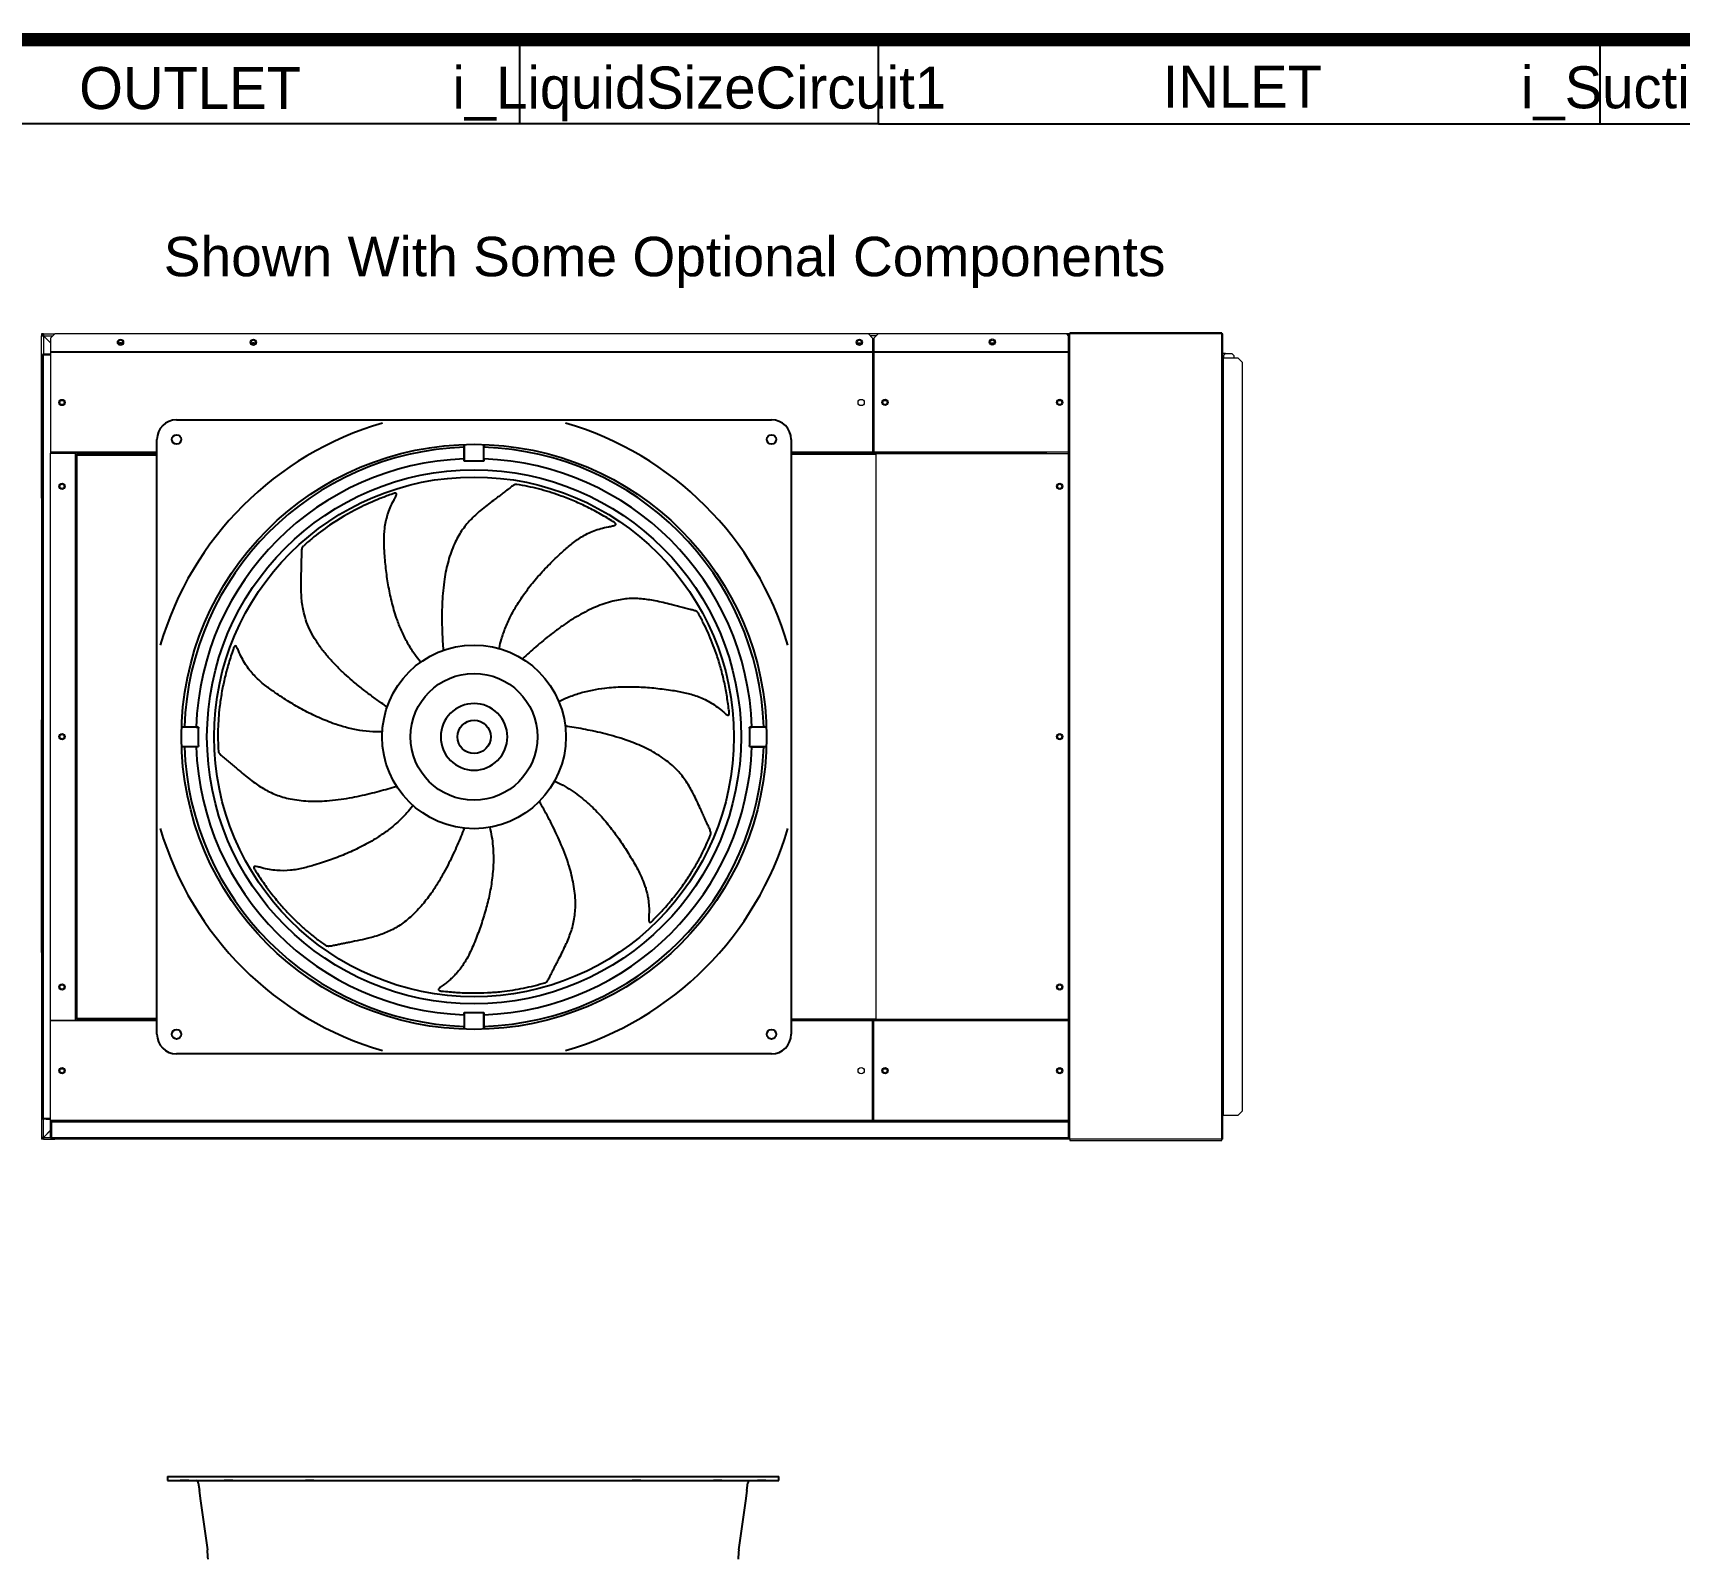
# Model space of a CAD drawing. Header units: inches. Extents: x 660 to 993, y -260 to -49.
# Drawn here: x 779.7 to 878.8, y -143.8 to -51.9 of the extents above; entities that cross this region are included whole.
import ezdxf
from ezdxf.enums import TextEntityAlignment as Align

# ---------------------------------------------------------------- set-up
doc = ezdxf.new("R2010")
doc.units = ezdxf.units.IN
doc.header["$MEASUREMENT"] = 0
doc.layers.add('C1RC', color=7, linetype='Continuous')
doc.layers.add('L48', color=7, linetype='Continuous')
doc.styles.add('dimentions', font='arial.ttf')

msp = doc.modelspace()

# ---------------------------------------------------------------- linework, layer by layer
at = {"color": 0, "linetype": 'Continuous', "lineweight": 25}
for p, q in [((788.333, -75.209), (824.159, -75.209)), ((787.152, -112.217), (787.152, -76.39)), ((805.653, -77.565), (805.646, -76.86)), ((805.655, -76.696), (805.655, -77.706)), ((806.837, -77.706), (806.837, -76.696)), ((806.839, -77.565), (806.846, -76.86)), ((825.341, -76.39), (825.341, -112.217)), ((805.655, -77.706), (805.653, -77.565)), ((806.839, -77.565), (806.837, -77.706)), ((789.648, -93.713), (788.638, -93.713)), ((789.507, -93.711), (788.803, -93.704)), ((789.507, -93.711), (789.648, -93.713)), ((822.844, -93.713), (822.985, -93.711)), ((823.854, -93.713), (822.844, -93.713)), ((822.985, -93.711), (823.689, -93.704)), ((788.638, -94.894), (789.648, -94.894)), ((789.507, -94.897), (788.803, -94.904)), ((789.648, -94.894), (789.507, -94.897)), ((822.985, -94.897), (822.844, -94.894)), ((822.844, -94.894), (823.854, -94.894)), ((822.985, -94.897), (823.689, -94.904)), ((805.653, -111.043), (805.655, -110.902)), ((805.655, -110.902), (805.655, -111.912)), ((806.837, -111.912), (806.837, -110.902)), ((806.837, -110.902), (806.839, -111.043)), ((805.653, -111.043), (805.646, -111.747)), ((806.839, -111.043), (806.846, -111.747)), ((824.159, -113.398), (788.333, -113.398)), ((787.785, -138.858), (787.785, -139.086)), ((787.785, -138.858), (793.175, -138.858)), ((787.785, -139.086), (788.436, -139.092)), ((787.785, -139.086), (793.175, -139.086)), ((789.247, -139.099), (789.485, -139.101)), ((789.64, -139.236), (789.705, -139.692)), ((789.685, -139.692), (789.774, -140.323)), ((793.175, -138.858), (824.596, -138.858)), ((793.175, -139.086), (824.596, -139.086)), ((822.606, -140.323), (822.695, -139.692)), ((822.676, -139.692), (822.74, -139.236)), ((822.895, -139.101), (823.134, -139.099)), ((823.944, -139.092), (824.596, -139.086)), ((824.596, -139.086), (824.596, -138.858)), ((789.772, -140.324), (790.187, -143.277)), ((822.193, -143.277), (822.608, -140.324))]:
    msp.add_line(p, q, dxfattribs=at)
at = {"color": 0, "lineweight": 25, "const_width": 0.81}
msp.add_lwpolyline([(665.468, -254.813), (989.468, -254.813), (989.468, -52.313), (665.468, -52.313), (665.468, -254.813)], dxfattribs=at)
at = {"color": 0, "linetype": 'Continuous', "lineweight": 25}
for centre, radius in [((788.333, -76.39), 0.285), ((824.159, -76.39), 0.285), ((806.246, -94.304), 17.618), ((806.246, -94.304), 16.081), ((806.246, -94.304), 15.65), ((806.246, -94.304), 5.531), ((806.246, -94.304), 3.819), ((806.246, -94.304), 1.004), ((788.333, -112.217), 0.285), ((824.159, -112.217), 0.285)]:
    msp.add_circle(centre, radius, dxfattribs=at)
for centre, radius, start, end in [((788.333, -76.39), 1.181, 90, 180), ((824.159, -76.39), 1.181, 360, 90), ((806.246, -94.304), 19.685, 106.2602, 163.7398), ((806.246, -94.304), 19.685, 16.2602, 73.7398), ((806.246, -94.304), 17.454, 91.96958, 178.03042), ((806.246, -94.304), 17.454, 1.96958, 88.03042), ((806.246, -94.304), 16.749, 92.02959, 177.97041), ((806.246, -94.304), 16.609, 87.9623, 92.0377), ((806.246, -94.304), 16.749, 2.02959, 87.97041), ((806.246, -94.304), 16.609, 177.9623, 182.0377), ((806.246, -94.304), 16.609, 357.9623, 2.0377), ((806.246, -94.304), 17.454, 181.96958, 268.03042), ((806.246, -94.304), 16.749, 182.02959, 267.97041), ((806.246, -94.304), 16.749, 272.02959, 357.97041), ((806.246, -94.304), 17.454, 271.96958, 358.03042), ((806.246, -94.304), 19.685, 196.2602, 253.7398), ((806.246, -94.304), 19.685, 286.2602, 343.7398), ((806.246, -94.304), 16.609, 267.9623, 272.0377), ((788.333, -112.217), 1.181, 180, 270), ((824.159, -112.217), 1.181, 270, 0), ((786.289, -143.825), 3.937, 0, 8.00016), ((826.092, -143.825), 3.937, 171.99984, 180)]:
    msp.add_arc(centre, radius, start, end, dxfattribs=at)
for points, knots in [([(805.646, -76.86), (805.646, -76.812), (805.645, -76.76), (805.645, -76.703), (805.645, -76.7)], [0, 0, 0, 0, 0.939345, 1, 1, 1, 1]), ([(806.847, -76.703), (806.847, -76.733), (806.847, -76.788), (806.846, -76.838), (806.846, -76.86)], [0, 0, 0, 0, 0.544044, 1, 1, 1, 1]), ([(808.831, -79.106), (808.817, -79.102), (808.793, -79.094), (808.74, -79.102), (808.675, -79.127), (808.596, -79.171), (808.506, -79.232), (808.364, -79.34), (808.169, -79.495), (807.919, -79.684), (807.667, -79.873), (807.368, -80.098), (807.023, -80.36), (806.659, -80.654), (806.326, -80.947), (806.028, -81.24), (805.748, -81.556), (805.493, -81.902), (805.265, -82.276), (805.051, -82.702), (804.858, -83.179), (804.692, -83.706), (804.56, -84.249), (804.453, -84.846), (804.375, -85.487), (804.328, -86.158), (804.309, -86.801), (804.31, -87.413), (804.326, -87.995), (804.352, -88.554), (804.375, -88.916), (804.386, -89.094)], [0, 0, 0, 0, 0.012785, 0.023293, 0.032237, 0.041998, 0.051521, 0.061325, 0.087185, 0.113248, 0.139308, 0.165331, 0.206131, 0.246835, 0.281335, 0.315878, 0.350603, 0.385923, 0.422114, 0.459222, 0.503998, 0.549692, 0.595972, 0.642402, 0.699964, 0.755903, 0.809219, 0.859769, 0.908078, 0.954661, 1, 1, 1, 1]), ([(814.543, -81.294), (814.286, -81.139), (813.774, -80.829), (812.991, -80.424), (812.199, -80.064), (811.456, -79.777), (810.764, -79.548), (810.125, -79.369), (809.479, -79.219), (809.047, -79.144), (808.831, -79.106)], [0, 0, 0, 0, 0.140819, 0.280709, 0.420053, 0.55924, 0.668749, 0.778588, 0.888944, 1, 1, 1, 1]), ([(801.247, -79.705), (801.021, -79.785), (800.353, -80.036), (799.079, -80.609), (797.712, -81.413), (796.643, -82.219), (796.14, -82.658), (795.976, -82.808)], [0, 0, 0, 0, 0.1111111, 0.3333333, 0.6666667, 0.8888889, 1, 1, 1, 1]), ([(803.032, -89.802), (803.022, -89.791), (802.901, -89.645), (802.624, -89.282), (802.248, -88.682), (801.898, -87.98), (801.642, -87.338), (801.456, -86.772), (801.315, -86.267), (801.198, -85.77), (801.1, -85.275), (801.018, -84.781), (800.952, -84.284), (800.898, -83.781), (800.861, -83.316), (800.835, -82.892), (800.82, -82.383), (800.849, -81.736), (801.015, -80.931), (801.276, -80.301), (801.522, -79.863), (801.602, -79.665), (801.528, -79.601), (801.332, -79.668), (801.247, -79.705)], [0.017767, 0.017767, 0.017767, 0.017767, 0.0213866, 0.0641597, 0.1283194, 0.1924792, 0.2566389, 0.3051983, 0.3537577, 0.4023171, 0.4508765, 0.4994359, 0.5479953, 0.5965548, 0.6451142, 0.6803602, 0.7156063, 0.7860985, 0.8565906, 0.9270828, 0.9453121, 0.9635414, 0.9878471, 1, 1, 1, 1]), ([(807.761, -88.984), (807.764, -88.969), (807.803, -88.783), (807.914, -88.341), (808.148, -87.673), (808.479, -86.961), (808.822, -86.361), (809.148, -85.863), (809.455, -85.438), (809.771, -85.036), (810.096, -84.651), (810.432, -84.279), (810.779, -83.917), (811.139, -83.562), (811.479, -83.243), (811.795, -82.958), (812.183, -82.629), (812.707, -82.248), (813.439, -81.876), (814.095, -81.687), (814.591, -81.607), (814.796, -81.546), (814.799, -81.448), (814.625, -81.337), (814.543, -81.294)], [0.017767, 0.017767, 0.017767, 0.017767, 0.0213866, 0.0641597, 0.1283194, 0.1924792, 0.2566389, 0.3051983, 0.3537577, 0.4023171, 0.4508765, 0.4994359, 0.5479953, 0.5965548, 0.6451142, 0.6803602, 0.7156063, 0.7860985, 0.8565906, 0.9270828, 0.9453121, 0.9635414, 0.9878471, 1, 1, 1, 1]), ([(801.013, -92.51), (800.895, -92.428), (800.593, -92.216), (800.097, -91.858), (799.517, -91.418), (798.964, -90.969), (798.443, -90.51), (797.974, -90.059), (797.521, -89.574), (797.099, -89.06), (796.722, -88.521), (796.404, -87.963), (796.154, -87.393), (795.995, -86.871), (795.906, -86.401), (795.842, -85.841), (795.823, -85.139), (795.846, -84.293), (795.867, -83.654), (795.868, -83.226), (795.878, -83.009), (795.911, -82.865), (795.957, -82.817), (795.976, -82.808)], [0.0220508, 0.0220508, 0.0220508, 0.0220508, 0.0641597, 0.1283194, 0.1924792, 0.2566389, 0.3051983, 0.3537577, 0.4023171, 0.4508765, 0.4994359, 0.5479953, 0.5965548, 0.6451142, 0.6803602, 0.7156063, 0.7860985, 0.8565906, 0.9270828, 0.9453121, 0.9635414, 0.9878471, 1, 1, 1, 1]), ([(819.739, -86.849), (819.734, -86.836), (819.725, -86.812), (819.686, -86.775), (819.626, -86.74), (819.543, -86.706), (819.439, -86.674), (819.266, -86.629), (819.023, -86.574), (818.719, -86.497), (818.414, -86.418), (818.052, -86.323), (817.632, -86.218), (817.175, -86.116), (816.739, -86.039), (816.324, -85.988), (815.902, -85.966), (815.473, -85.983), (815.038, -86.038), (814.572, -86.136), (814.078, -86.282), (813.563, -86.481), (813.056, -86.717), (812.523, -87.005), (811.973, -87.344), (811.419, -87.725), (810.904, -88.111), (810.427, -88.494), (809.981, -88.869), (809.561, -89.238), (809.292, -89.481), (809.159, -89.602)], [0, 0, 0, 0, 0.012785, 0.023293, 0.032237, 0.041999, 0.051521, 0.061325, 0.087185, 0.113248, 0.139308, 0.165331, 0.206131, 0.246835, 0.281335, 0.315878, 0.350603, 0.385922, 0.422114, 0.459222, 0.503998, 0.549692, 0.595972, 0.642402, 0.699964, 0.755903, 0.809219, 0.859769, 0.908078, 0.954661, 1, 1, 1, 1]), ([(821.591, -92.679), (821.552, -92.382), (821.475, -91.789), (821.303, -90.923), (821.091, -90.08), (820.853, -89.32), (820.6, -88.637), (820.34, -88.025), (820.056, -87.426), (819.845, -87.042), (819.739, -86.849)], [0, 0, 0, 0, 0.140819, 0.280709, 0.420053, 0.55924, 0.668749, 0.778588, 0.888944, 1, 1, 1, 1]), ([(791.716, -89.109), (791.622, -89.394), (791.434, -89.962), (791.214, -90.816), (791.039, -91.668), (790.924, -92.456), (790.855, -93.181), (790.823, -93.845), (790.82, -94.508), (790.843, -94.945), (790.855, -95.165)], [0, 0, 0, 0, 0.140819, 0.280709, 0.420053, 0.55924, 0.668749, 0.778588, 0.888944, 1, 1, 1, 1]), ([(800.722, -94.01), (800.708, -94.01), (800.518, -94.014), (800.062, -94.004), (799.358, -93.925), (798.591, -93.76), (797.93, -93.56), (797.371, -93.352), (796.889, -93.148), (796.426, -92.929), (795.978, -92.698), (795.541, -92.453), (795.111, -92.195), (794.685, -91.923), (794.298, -91.663), (793.95, -91.419), (793.543, -91.113), (793.055, -90.686), (792.53, -90.056), (792.199, -89.458), (792.011, -88.993), (791.906, -88.807), (791.809, -88.825), (791.74, -89.02), (791.716, -89.109)], [0.017767, 0.017767, 0.017767, 0.017767, 0.0213866, 0.0641597, 0.1283194, 0.1924792, 0.2566389, 0.3051983, 0.3537577, 0.4023171, 0.4508765, 0.4994359, 0.5479953, 0.5965548, 0.6451142, 0.6803602, 0.7156063, 0.7860985, 0.8565906, 0.9270828, 0.9453121, 0.9635414, 0.9878471, 1, 1, 1, 1]), ([(811.35, -92.172), (811.363, -92.165), (811.533, -92.079), (811.947, -91.89), (812.616, -91.657), (813.379, -91.472), (814.062, -91.366), (814.655, -91.31), (815.178, -91.285), (815.69, -91.281), (816.194, -91.296), (816.694, -91.326), (817.193, -91.372), (817.695, -91.432), (818.157, -91.499), (818.576, -91.568), (819.075, -91.667), (819.7, -91.839), (820.447, -92.18), (821.004, -92.574), (821.376, -92.912), (821.551, -93.034), (821.63, -92.976), (821.608, -92.77), (821.591, -92.679)], [0.017767, 0.017767, 0.017767, 0.017767, 0.0213866, 0.0641597, 0.1283194, 0.1924792, 0.2566389, 0.3051983, 0.3537577, 0.4023171, 0.4508765, 0.4994359, 0.5479953, 0.5965548, 0.6451142, 0.6803602, 0.7156063, 0.7860985, 0.8565906, 0.9270828, 0.9453121, 0.9635414, 0.9878471, 1, 1, 1, 1]), ([(804.826, -92.884), (804.45, -93.261), (804.238, -93.771), (804.238, -94.836), (804.45, -95.347), (805.203, -96.1), (805.714, -96.312), (806.779, -96.312), (807.289, -96.1), (807.666, -95.724)], [0, 0, 0, 0, 0.25, 0.25, 0.5, 0.5, 0.75, 0.75, 1, 1, 1, 1]), ([(807.666, -95.724), (808.042, -95.347), (808.254, -94.836), (808.254, -93.771), (808.042, -93.261), (807.289, -92.507), (806.779, -92.296), (805.714, -92.296), (805.203, -92.507), (804.826, -92.884)], [0, 0, 0, 0, 0.25, 0.25, 0.5, 0.5, 0.75, 0.75, 1, 1, 1, 1]), ([(788.644, -93.703), (788.675, -93.703), (788.73, -93.703), (788.78, -93.704), (788.803, -93.704)], [0, 0, 0, 0, 0.545796, 1, 1, 1, 1]), ([(820.487, -100.206), (820.494, -100.193), (820.507, -100.171), (820.511, -100.118), (820.502, -100.049), (820.476, -99.963), (820.437, -99.862), (820.364, -99.698), (820.256, -99.474), (820.126, -99.188), (819.998, -98.9), (819.846, -98.559), (819.667, -98.164), (819.462, -97.744), (819.25, -97.355), (819.031, -96.998), (818.785, -96.655), (818.505, -96.33), (818.191, -96.024), (817.823, -95.72), (817.4, -95.426), (816.924, -95.147), (816.424, -94.898), (815.866, -94.66), (815.258, -94.442), (814.615, -94.246), (813.992, -94.085), (813.395, -93.95), (812.824, -93.836), (812.274, -93.737), (811.915, -93.678), (811.739, -93.65)], [0, 0, 0, 0, 0.012785, 0.023293, 0.032237, 0.041998, 0.051521, 0.061325, 0.087185, 0.113248, 0.139308, 0.165331, 0.206131, 0.246835, 0.281335, 0.315878, 0.350603, 0.385923, 0.422114, 0.459222, 0.503998, 0.549692, 0.595972, 0.642402, 0.699964, 0.755903, 0.809219, 0.859769, 0.908078, 0.954661, 1, 1, 1, 1]), ([(823.689, -93.704), (823.738, -93.703), (823.79, -93.703), (823.846, -93.703), (823.849, -93.703)], [0, 0, 0, 0, 0.946394, 1, 1, 1, 1]), ([(790.855, -95.165), (790.853, -95.179), (790.851, -95.205), (790.871, -95.255), (790.909, -95.312), (790.969, -95.379), (791.049, -95.453), (791.186, -95.569), (791.381, -95.724), (791.621, -95.925), (791.861, -96.129), (792.146, -96.371), (792.479, -96.649), (792.847, -96.938), (793.206, -97.197), (793.558, -97.423), (793.929, -97.626), (794.322, -97.797), (794.738, -97.936), (795.201, -98.05), (795.709, -98.132), (796.26, -98.177), (796.818, -98.184), (797.424, -98.156), (798.066, -98.089), (798.731, -97.986), (799.362, -97.862), (799.958, -97.724), (800.522, -97.579), (801.061, -97.43), (801.409, -97.327), (801.581, -97.276)], [0, 0, 0, 0, 0.012785, 0.023293, 0.032237, 0.041999, 0.051521, 0.061325, 0.087185, 0.113248, 0.139308, 0.165331, 0.206131, 0.246835, 0.281335, 0.315878, 0.350603, 0.385922, 0.422114, 0.459222, 0.503998, 0.549692, 0.595972, 0.642402, 0.699964, 0.755903, 0.809219, 0.859769, 0.908078, 0.954661, 1, 1, 1, 1]), ([(823.847, -94.904), (823.817, -94.904), (823.761, -94.904), (823.712, -94.904), (823.689, -94.904)], [0, 0, 0, 0, 0.543337, 1, 1, 1, 1]), ([(811.095, -96.965), (811.267, -97.048), (811.611, -97.214), (812.098, -97.513), (812.56, -97.842), (812.991, -98.193), (813.386, -98.556), (813.747, -98.923), (814.078, -99.291), (814.387, -99.664), (814.68, -100.043), (814.96, -100.431), (815.23, -100.829), (815.49, -101.235), (815.742, -101.653), (815.988, -102.081), (816.224, -102.522), (816.4, -102.908), (816.522, -103.23), (816.604, -103.484), (816.672, -103.747), (816.727, -104.021), (816.765, -104.307), (816.786, -104.605), (816.789, -104.915), (816.773, -105.155), (816.772, -105.316), (816.778, -105.386), (816.791, -105.435), (816.807, -105.464), (816.831, -105.478), (816.858, -105.478), (816.886, -105.469), (816.92, -105.449), (816.964, -105.414), (817.02, -105.36), (817.06, -105.314), (817.083, -105.288)], [0, 0, 0, 0, 0.051091, 0.102446, 0.153538, 0.203697, 0.252252, 0.298039, 0.342391, 0.385688, 0.428218, 0.471153, 0.513945, 0.556915, 0.60039, 0.644634, 0.689645, 0.735372, 0.758749, 0.782469, 0.806665, 0.831515, 0.857251, 0.884159, 0.91256, 0.942028, 0.950841, 0.958383, 0.962573, 0.966137, 0.969365, 0.971926, 0.974926, 0.978612, 0.983168, 0.990607, 1, 1, 1, 1]), ([(802.572, -98.439), (802.563, -98.451), (802.448, -98.602), (802.156, -98.952), (801.655, -99.452), (801.048, -99.95), (800.479, -100.342), (799.969, -100.65), (799.508, -100.899), (799.049, -101.124), (798.589, -101.33), (798.125, -101.519), (797.655, -101.695), (797.177, -101.859), (796.732, -101.999), (796.324, -102.119), (795.832, -102.246), (795.194, -102.361), (794.373, -102.379), (793.7, -102.265), (793.218, -102.122), (793.008, -102.088), (792.961, -102.175), (793.071, -102.351), (793.126, -102.425)], [0.017767, 0.017767, 0.017767, 0.017767, 0.0213866, 0.0641597, 0.1283194, 0.1924792, 0.2566389, 0.3051983, 0.3537577, 0.4023171, 0.4508765, 0.4994359, 0.5479953, 0.5965548, 0.6451142, 0.6803602, 0.7156063, 0.7860985, 0.8565906, 0.9270828, 0.9453121, 0.9635414, 0.9878471, 1, 1, 1, 1]), ([(810.511, -109.118), (810.525, -109.116), (810.55, -109.112), (810.595, -109.082), (810.642, -109.032), (810.694, -108.958), (810.748, -108.864), (810.831, -108.705), (810.939, -108.48), (811.082, -108.201), (811.226, -107.922), (811.399, -107.59), (811.596, -107.203), (811.796, -106.781), (811.969, -106.373), (812.111, -105.979), (812.226, -105.573), (812.305, -105.151), (812.348, -104.715), (812.357, -104.238), (812.323, -103.724), (812.245, -103.178), (812.127, -102.632), (811.965, -102.047), (811.757, -101.436), (811.509, -100.811), (811.247, -100.223), (810.98, -99.673), (810.713, -99.155), (810.447, -98.663), (810.27, -98.346), (810.182, -98.19)], [0, 0, 0, 0, 0.012785, 0.023293, 0.032237, 0.041999, 0.051521, 0.061325, 0.087185, 0.113248, 0.139308, 0.165331, 0.206131, 0.246835, 0.281335, 0.315878, 0.350603, 0.385922, 0.422114, 0.459222, 0.503998, 0.549692, 0.595972, 0.642402, 0.699964, 0.755903, 0.809219, 0.859769, 0.908078, 0.954661, 1, 1, 1, 1]), ([(805.661, -99.804), (805.594, -99.971), (805.457, -100.308), (805.237, -100.825), (804.998, -101.358), (804.732, -101.912), (804.434, -102.485), (804.099, -103.071), (803.764, -103.592), (803.442, -104.038), (803.146, -104.409), (802.833, -104.76), (802.503, -105.085), (802.157, -105.381), (801.805, -105.639), (801.448, -105.858), (801.089, -106.038), (800.721, -106.187), (800.348, -106.312), (799.894, -106.438), (799.359, -106.559), (798.869, -106.656), (798.502, -106.728), (798.26, -106.777), (798.02, -106.827), (797.821, -106.872), (797.668, -106.902), (797.561, -106.918), (797.471, -106.923), (797.403, -106.917), (797.352, -106.901), (797.333, -106.884), (797.323, -106.874)], [0, 0, 0, 0, 0.0454968, 0.0922478, 0.1407394, 0.1914938, 0.2450383, 0.3012103, 0.3589942, 0.3983177, 0.4375744, 0.4764906, 0.5148382, 0.5524517, 0.5892129, 0.6230296, 0.6561093, 0.6887404, 0.7212399, 0.7537072, 0.8054299, 0.8573195, 0.8777519, 0.8981938, 0.9186302, 0.9388633, 0.9486426, 0.958145, 0.9678975, 0.97681, 0.9872765, 1, 1, 1, 1]), ([(807.189, -99.754), (807.231, -99.94), (807.316, -100.313), (807.385, -100.88), (807.417, -101.446), (807.41, -102.002), (807.373, -102.537), (807.311, -103.048), (807.23, -103.537), (807.131, -104.011), (807.017, -104.476), (806.889, -104.937), (806.746, -105.396), (806.59, -105.852), (806.42, -106.31), (806.239, -106.769), (806.041, -107.229), (805.85, -107.607), (805.674, -107.904), (805.527, -108.125), (805.364, -108.343), (805.183, -108.556), (804.984, -108.765), (804.763, -108.967), (804.523, -109.163), (804.325, -109.299), (804.199, -109.399), (804.148, -109.448), (804.118, -109.488), (804.105, -109.519), (804.109, -109.547), (804.125, -109.568), (804.151, -109.584), (804.187, -109.598), (804.242, -109.61), (804.319, -109.62), (804.381, -109.623), (804.415, -109.625)], [0, 0, 0, 0, 0.051091, 0.102446, 0.153538, 0.203697, 0.252252, 0.298039, 0.342391, 0.385688, 0.428218, 0.471153, 0.513945, 0.556915, 0.60039, 0.644634, 0.689645, 0.735372, 0.758749, 0.782469, 0.806665, 0.831515, 0.857251, 0.884159, 0.91256, 0.942028, 0.950841, 0.958383, 0.962573, 0.966137, 0.969365, 0.971926, 0.974926, 0.978612, 0.983168, 0.990607, 1, 1, 1, 1]), ([(817.083, -105.288), (817.292, -105.072), (817.707, -104.642), (818.277, -103.968), (818.804, -103.277), (819.249, -102.616), (819.626, -101.993), (819.943, -101.409), (820.233, -100.813), (820.402, -100.408), (820.487, -100.206)], [0, 0, 0, 0, 0.140819, 0.280709, 0.420053, 0.55924, 0.668749, 0.778588, 0.888944, 1, 1, 1, 1]), ([(793.126, -102.425), (793.29, -102.676), (793.617, -103.177), (794.147, -103.882), (794.704, -104.55), (795.248, -105.131), (795.772, -105.637), (796.271, -106.076), (796.787, -106.492), (797.144, -106.747), (797.323, -106.874)], [0, 0, 0, 0, 0.1408187, 0.2807088, 0.4200535, 0.5592402, 0.6687487, 0.7785878, 0.8889437, 1, 1, 1, 1]), ([(804.415, -109.625), (804.714, -109.654), (805.309, -109.71), (806.191, -109.735), (807.06, -109.716), (807.854, -109.653), (808.577, -109.559), (809.231, -109.442), (809.878, -109.298), (810.299, -109.178), (810.511, -109.118)], [0, 0, 0, 0, 0.140819, 0.280709, 0.420053, 0.55924, 0.668749, 0.778588, 0.888944, 1, 1, 1, 1]), ([(805.645, -111.905), (805.645, -111.875), (805.646, -111.819), (805.646, -111.77), (805.646, -111.747)], [0, 0, 0, 0, 0.543685, 1, 1, 1, 1]), ([(806.846, -111.747), (806.846, -111.796), (806.847, -111.847), (806.847, -111.903), (806.847, -111.905)], [0, 0, 0, 0, 0.951385, 1, 1, 1, 1]), ([(788.436, -139.092), (788.437, -139.092), (788.438, -139.092), (788.468, -139.092), (788.52, -139.092), (788.594, -139.093), (788.686, -139.094), (788.796, -139.095), (788.917, -139.096), (789.05, -139.097), (789.161, -139.098), (789.227, -139.098), (789.247, -139.099)], [0, 0, 0, 0, 0.085907, 0.192945, 0.303087, 0.410126, 0.520268, 0.62731, 0.737455, 0.844501, 0.954651, 1, 1, 1, 1]), ([(788.578, -139.09), (788.591, -139.09), (788.618, -139.09), (788.689, -139.09), (788.771, -139.091), (788.859, -139.092), (788.941, -139.093), (789.009, -139.093), (789.055, -139.094), (789.075, -139.094), (789.066, -139.094), (789.044, -139.094), (789.008, -139.094), (788.94, -139.093), (788.857, -139.093), (788.77, -139.092), (788.687, -139.091), (788.619, -139.091), (788.572, -139.09), (788.554, -139.09), (788.561, -139.09), (788.574, -139.09), (788.578, -139.09)], [0, 0, 0, 0, 0.053684, 0.107369, 0.161054, 0.214742, 0.268431, 0.32212, 0.375808, 0.429494, 0.483179, 0.5, 0.553684, 0.607368, 0.661054, 0.714742, 0.768431, 0.82212, 0.875808, 0.929494, 0.983178, 1, 1, 1, 1]), ([(789.64, -139.236), (789.636, -139.219), (789.628, -139.184), (789.594, -139.141), (789.55, -139.112), (789.511, -139.101), (789.489, -139.101), (789.485, -139.101)], [0, 0, 0, 0, 0.236553, 0.473094, 0.709954, 0.947343, 1, 1, 1, 1]), ([(791.278, -139.09), (791.301, -139.09), (791.345, -139.09), (791.431, -139.09), (791.518, -139.091), (791.599, -139.092), (791.664, -139.093), (791.706, -139.093), (791.72, -139.094), (791.705, -139.094), (791.672, -139.094), (791.628, -139.094), (791.572, -139.094), (791.488, -139.093), (791.401, -139.093), (791.32, -139.092), (791.255, -139.091), (791.213, -139.091), (791.199, -139.09), (791.214, -139.09), (791.247, -139.09), (791.272, -139.09), (791.278, -139.09)], [0, 0, 0, 0, 0.053685, 0.107369, 0.161054, 0.214742, 0.268431, 0.32212, 0.375808, 0.429494, 0.483179, 0.5, 0.553684, 0.607369, 0.661054, 0.714742, 0.768431, 0.82212, 0.875808, 0.929494, 0.983179, 1, 1, 1, 1]), ([(796.249, -139.09), (796.277, -139.09), (796.332, -139.09), (796.42, -139.09), (796.499, -139.091), (796.561, -139.092), (796.598, -139.093), (796.608, -139.093), (796.588, -139.094), (796.541, -139.094), (796.488, -139.094), (796.428, -139.094), (796.362, -139.094), (796.275, -139.093), (796.196, -139.093), (796.134, -139.092), (796.096, -139.091), (796.087, -139.091), (796.107, -139.09), (796.154, -139.09), (796.207, -139.09), (796.241, -139.09), (796.249, -139.09)], [0, 0, 0, 0, 0.053684, 0.107369, 0.161054, 0.214742, 0.268431, 0.32212, 0.375808, 0.429494, 0.483178, 0.5, 0.553684, 0.607369, 0.661055, 0.714742, 0.768431, 0.82212, 0.875808, 0.929494, 0.983179, 1, 1, 1, 1]), ([(816.214, -139.09), (816.232, -139.09), (816.269, -139.09), (816.292, -139.09), (816.287, -139.091), (816.253, -139.092), (816.195, -139.093), (816.118, -139.093), (816.031, -139.094), (815.945, -139.094), (815.886, -139.094), (815.837, -139.094), (815.798, -139.094), (815.774, -139.093), (815.779, -139.093), (815.813, -139.092), (815.871, -139.091), (815.948, -139.091), (816.034, -139.09), (816.12, -139.09), (816.18, -139.09), (816.207, -139.09), (816.214, -139.09)], [0, 0, 0, 0, 0.053685, 0.107369, 0.161054, 0.214742, 0.268431, 0.32212, 0.375808, 0.429494, 0.483179, 0.5, 0.553684, 0.607369, 0.661054, 0.714742, 0.768431, 0.82212, 0.875808, 0.929494, 0.983179, 1, 1, 1, 1]), ([(821.157, -139.09), (821.166, -139.09), (821.183, -139.09), (821.171, -139.09), (821.133, -139.091), (821.071, -139.092), (820.992, -139.093), (820.905, -139.093), (820.82, -139.094), (820.746, -139.094), (820.704, -139.094), (820.676, -139.094), (820.66, -139.094), (820.67, -139.093), (820.709, -139.093), (820.771, -139.092), (820.85, -139.091), (820.937, -139.091), (821.022, -139.09), (821.096, -139.09), (821.138, -139.09), (821.154, -139.09), (821.157, -139.09)], [0, 0, 0, 0, 0.053684, 0.107369, 0.161054, 0.214742, 0.268431, 0.32212, 0.375808, 0.429494, 0.483178, 0.5, 0.553684, 0.607369, 0.661055, 0.714742, 0.768431, 0.82212, 0.875808, 0.929494, 0.983179, 1, 1, 1, 1]), ([(822.895, -139.101), (822.877, -139.102), (822.842, -139.106), (822.795, -139.134), (822.759, -139.174), (822.744, -139.211), (822.741, -139.232), (822.74, -139.236)], [0, 0, 0, 0, 0.237768, 0.475541, 0.713069, 0.950081, 1, 1, 1, 1]), ([(823.134, -139.099), (823.179, -139.098), (823.272, -139.097), (823.407, -139.096), (823.534, -139.095), (823.648, -139.094), (823.749, -139.093), (823.83, -139.093), (823.893, -139.092), (823.931, -139.092), (823.948, -139.092), (823.945, -139.092), (823.944, -139.092)], [0, 0, 0, 0, 0.107042, 0.217187, 0.324229, 0.434374, 0.541414, 0.651557, 0.758592, 0.868733, 0.975764, 1, 1, 1, 1]), ([(823.822, -139.09), (823.819, -139.09), (823.814, -139.09), (823.77, -139.09), (823.705, -139.091), (823.623, -139.092), (823.536, -139.093), (823.452, -139.093), (823.381, -139.094), (823.331, -139.094), (823.312, -139.094), (823.309, -139.094), (823.32, -139.094), (823.363, -139.093), (823.428, -139.093), (823.509, -139.092), (823.596, -139.091), (823.68, -139.091), (823.752, -139.09), (823.802, -139.09), (823.821, -139.09), (823.822, -139.09), (823.822, -139.09)], [0, 0, 0, 0, 0.053685, 0.107368, 0.161055, 0.214742, 0.268432, 0.322121, 0.375809, 0.429494, 0.483179, 0.5, 0.553685, 0.607369, 0.661055, 0.714742, 0.768431, 0.822121, 0.875809, 0.929494, 0.983179, 1, 1, 1, 1])]:
    msp.add_open_spline(points, degree=3, knots=knots, dxfattribs=at)
at = {"layer": 'C1RC', "color": 0, "lineweight": 25}
for p, q in [((809.008, -57.384), (809.008, -52.313)), ((830.611, -57.384), (830.611, -52.313)), ((874.064, -57.384), (874.064, -52.313)), ((830.611, -57.384), (751.798, -57.384)), ((830.611, -57.384), (896.344, -57.384))]:
    msp.add_line(p, q, dxfattribs=at)
at = {"layer": 'L48', "color": 0, "linetype": 'Continuous', "lineweight": 15}
for p, q in [((780.314, -70.039), (780.209, -70.039)), ((780.209, -70.039), (780.209, -70.145)), ((780.209, -70.145), (780.313, -70.145)), ((780.209, -79.934), (780.209, -70.145)), ((780.314, -70.039), (780.996, -70.039)), ((780.314, -70.144), (780.314, -70.039)), ((780.314, -70.145), (780.314, -70.146)), ((780.746, -70.578), (780.314, -70.146)), ((780.314, -70.146), (780.314, -71.241)), ((780.315, -70.145), (780.746, -70.576)), ((780.315, -70.145), (780.89, -70.145)), ((780.996, -70.039), (780.746, -70.289)), ((780.746, -70.289), (780.746, -71.116)), ((829.996, -70.039), (780.996, -70.039)), ((830.246, -70.289), (829.996, -70.039)), ((830.576, -70.039), (829.996, -70.039)), ((830.47, -70.145), (830.102, -70.145)), ((830.246, -70.289), (830.246, -71.116)), ((830.576, -70.039), (830.326, -70.289)), ((830.326, -70.289), (830.326, -71.116)), ((841.951, -70.039), (830.576, -70.039)), ((842.054, -70.142), (841.951, -70.039)), ((842.054, -70.039), (841.951, -70.039)), ((842.054, -118.539), (842.054, -70.039)), ((842.13, -70.039), (842.054, -70.039)), ((851.273, -69.964), (842.13, -69.964)), ((842.13, -69.964), (842.13, -70.039)), ((842.13, -118.539), (842.13, -70.039)), ((851.273, -70.039), (842.13, -70.039)), ((851.273, -70.039), (851.273, -69.964)), ((851.273, -118.539), (851.273, -70.039)), ((851.348, -70.039), (851.273, -70.039)), ((851.348, -118.539), (851.348, -70.039)), ((780.261, -117.289), (780.261, -71.289)), ((780.31, -71.289), (780.261, -71.289)), ((780.31, -71.241), (780.746, -71.241)), ((780.31, -71.288), (780.31, -71.241)), ((780.31, -71.288), (780.746, -71.288)), ((780.31, -117.289), (780.31, -71.289)), ((780.746, -71.289), (780.31, -71.289)), ((780.314, -71.288), (780.314, -71.289)), ((780.435, -71.289), (780.436, -71.288)), ((780.483, -71.241), (780.496, -71.228)), ((780.496, -71.228), (780.746, -71.228)), ((830.246, -71.116), (780.746, -71.116)), ((780.746, -71.116), (780.746, -71.117)), ((830.246, -71.117), (780.746, -71.117)), ((780.746, -71.117), (780.746, -71.165)), ((830.246, -71.165), (780.746, -71.165)), ((780.746, -71.165), (780.746, -77.163)), ((830.246, -71.116), (830.246, -71.117)), ((830.246, -71.117), (830.246, -71.165)), ((830.246, -71.165), (830.246, -77.163)), ((830.31, -71.228), (830.246, -71.228)), ((830.31, -71.227), (830.31, -71.164)), ((830.31, -71.164), (830.326, -71.164)), ((830.31, -71.227), (830.326, -71.227)), ((830.31, -77.039), (830.31, -71.228)), ((830.326, -71.228), (830.31, -71.228)), ((830.326, -71.116), (830.326, -71.117)), ((842.054, -71.116), (830.326, -71.116)), ((842.054, -71.117), (830.326, -71.117)), ((830.326, -71.117), (830.326, -71.165)), ((830.326, -71.165), (830.326, -77.163)), ((842.054, -71.165), (830.326, -71.165)), ((851.497, -71.214), (851.348, -71.214)), ((851.372, -71.339), (851.497, -71.214)), ((851.372, -71.339), (851.372, -71.477)), ((851.497, -71.214), (851.877, -71.214)), ((851.877, -71.214), (852.002, -71.339)), ((852.002, -71.339), (852.002, -71.477)), ((780.246, -71.478), (780.261, -71.463)), ((780.246, -117.101), (780.246, -71.478)), ((851.348, -71.477), (851.349, -71.477)), ((851.349, -71.477), (851.349, -117.102)), ((851.349, -71.477), (852.245, -71.477)), ((852.494, -71.73), (852.245, -71.477)), ((852.494, -71.73), (852.494, -116.849)), ((780.746, -77.163), (780.746, -77.212)), ((787.152, -77.163), (780.746, -77.163)), ((780.746, -77.212), (780.746, -77.212)), ((780.746, -77.212), (782.246, -77.212)), ((780.746, -111.366), (780.746, -77.212)), ((782.183, -77.212), (782.183, -77.212)), ((782.194, -77.212), (782.246, -77.212)), ((782.246, -77.212), (782.246, -77.212)), ((782.246, -111.366), (782.246, -77.212)), ((782.295, -77.212), (782.246, -77.212)), ((787.152, -77.212), (782.246, -77.212)), ((782.295, -111.366), (782.295, -77.212)), ((787.152, -77.213), (782.295, -77.213)), ((782.344, -77.287), (787.152, -77.287)), ((782.344, -77.287), (782.344, -77.335)), ((830.246, -77.163), (825.341, -77.163)), ((828.746, -77.212), (825.341, -77.212)), ((828.746, -77.213), (825.341, -77.213)), ((840.576, -77.163), (830.326, -77.163)), ((840.576, -77.212), (830.326, -77.212)), ((830.451, -77.261), (830.402, -77.261)), ((840.576, -77.212), (830.451, -77.212)), ((830.451, -77.212), (830.451, -77.261)), ((830.451, -77.261), (830.451, -111.318)), ((842.054, -77.261), (830.451, -77.261)), ((831.746, -77.212), (831.746, -77.212)), ((840.201, -77.212), (840.201, -77.212)), ((840.307, -77.212), (840.307, -77.212)), ((840.576, -77.162), (840.576, -77.163)), ((842.054, -77.162), (840.576, -77.162)), ((840.576, -77.163), (840.576, -77.212)), ((840.701, -77.212), (840.576, -77.212)), ((840.653, -77.212), (840.653, -77.162)), ((840.701, -77.162), (840.701, -77.212)), ((782.343, -77.337), (782.295, -77.337)), ((782.343, -111.242), (782.343, -77.337)), ((782.343, -77.337), (782.344, -77.337)), ((782.344, -77.335), (787.152, -77.335)), ((782.344, -77.336), (782.344, -77.335)), ((787.152, -77.336), (782.344, -77.336)), ((782.344, -77.336), (782.344, -77.337)), ((782.344, -111.242), (782.344, -77.337)), ((780.209, -79.934), (780.246, -79.934)), ((780.209, -79.934), (780.209, -94.289)), ((780.205, -107.289), (780.209, -93.289)), ((780.209, -93.289), (780.246, -93.289)), ((780.246, -107.289), (780.205, -107.289)), ((780.209, -107.289), (780.209, -108.645)), ((780.209, -108.645), (780.209, -118.434)), ((780.209, -108.645), (780.246, -108.645)), ((780.746, -111.366), (780.746, -111.367)), ((780.746, -111.366), (782.246, -111.366)), ((780.746, -111.415), (780.746, -111.367)), ((780.746, -117.413), (780.746, -111.415)), ((787.152, -111.415), (780.746, -111.415)), ((782.183, -111.366), (782.183, -111.367)), ((782.194, -111.367), (782.246, -111.367)), ((782.246, -111.366), (782.246, -111.367)), ((782.246, -111.366), (782.295, -111.366)), ((787.152, -111.367), (782.246, -111.367)), ((782.343, -111.242), (782.295, -111.242)), ((787.152, -111.366), (782.295, -111.366)), ((782.344, -111.242), (782.343, -111.242)), ((782.344, -111.243), (782.344, -111.242)), ((782.344, -111.243), (787.152, -111.243)), ((782.344, -111.244), (782.344, -111.243)), ((782.344, -111.291), (782.344, -111.244)), ((782.344, -111.244), (787.152, -111.244)), ((782.344, -111.291), (787.152, -111.291)), ((828.746, -111.366), (825.341, -111.366)), ((828.746, -111.367), (825.341, -111.367)), ((830.246, -111.415), (825.341, -111.415)), ((830.246, -117.413), (830.246, -111.415)), ((830.31, -117.351), (830.31, -111.539)), ((840.576, -111.367), (830.326, -111.367)), ((840.576, -111.415), (830.326, -111.415)), ((830.326, -117.413), (830.326, -111.415)), ((830.402, -111.318), (830.451, -111.318)), ((830.451, -111.318), (830.451, -111.366)), ((842.054, -111.318), (830.451, -111.318)), ((840.576, -111.366), (830.451, -111.366)), ((831.746, -111.366), (831.746, -111.367)), ((840.201, -111.367), (840.201, -111.366)), ((840.307, -111.367), (840.307, -111.366)), ((840.701, -111.366), (840.576, -111.366)), ((840.576, -111.415), (840.576, -111.367)), ((840.576, -111.416), (840.576, -111.415)), ((842.054, -111.416), (840.576, -111.416)), ((840.653, -111.416), (840.653, -111.366)), ((840.701, -111.366), (840.701, -111.416)), ((852.245, -117.102), (852.494, -116.849)), ((780.261, -117.116), (780.246, -117.101)), ((780.31, -117.289), (780.261, -117.289)), ((780.746, -117.289), (780.31, -117.289)), ((780.746, -117.29), (780.31, -117.29)), ((780.31, -117.29), (780.31, -117.338)), ((780.746, -117.338), (780.31, -117.338)), ((780.314, -117.29), (780.314, -117.289)), ((780.314, -118.433), (780.314, -117.338)), ((780.436, -117.29), (780.435, -117.289)), ((780.496, -117.351), (780.483, -117.338)), ((780.746, -117.351), (780.496, -117.351)), ((830.246, -117.413), (780.746, -117.413)), ((780.746, -117.462), (780.746, -117.413)), ((830.246, -117.462), (780.746, -117.462)), ((780.746, -117.463), (780.746, -117.462)), ((780.746, -117.522), (780.746, -117.463)), ((780.795, -117.463), (780.746, -117.463)), ((780.746, -117.522), (780.794, -117.522)), ((780.746, -118.461), (780.746, -117.522)), ((780.794, -118.461), (780.794, -117.522)), ((780.795, -117.462), (780.795, -117.51)), ((842.054, -117.51), (780.795, -117.51)), ((780.795, -117.51), (780.795, -117.511)), ((780.795, -117.511), (780.795, -118.461)), ((842.054, -117.511), (780.795, -117.511)), ((830.246, -117.351), (830.31, -117.351)), ((830.246, -117.462), (830.246, -117.413)), ((830.326, -117.462), (830.246, -117.462)), ((830.31, -117.351), (830.326, -117.351)), ((830.326, -117.352), (830.31, -117.352)), ((830.31, -117.414), (830.31, -117.352)), ((830.326, -117.414), (830.31, -117.414)), ((830.326, -117.462), (830.326, -117.413)), ((842.054, -117.413), (830.326, -117.413)), ((842.054, -117.462), (830.326, -117.462)), ((851.349, -117.102), (851.348, -117.102)), ((852.245, -117.102), (851.349, -117.102)), ((780.209, -118.434), (780.313, -118.434)), ((780.209, -118.434), (780.209, -118.539)), ((780.314, -118.539), (780.209, -118.539)), ((780.746, -118.001), (780.314, -118.433)), ((780.314, -118.433), (780.314, -118.434)), ((780.314, -118.435), (780.314, -118.539)), ((780.314, -118.539), (780.996, -118.539)), ((780.315, -118.434), (780.746, -118.003)), ((780.315, -118.434), (780.746, -118.434)), ((780.794, -118.461), (780.746, -118.461)), ((780.795, -118.338), (780.794, -118.337)), ((780.794, -118.434), (780.795, -118.434)), ((780.795, -118.461), (780.795, -118.51)), ((842.054, -118.461), (780.795, -118.461)), ((842.054, -118.51), (780.795, -118.51)), ((780.996, -118.539), (780.967, -118.51)), ((829.996, -118.539), (780.996, -118.539)), ((830.025, -118.51), (829.996, -118.539)), ((830.576, -118.539), (829.996, -118.539)), ((830.576, -118.539), (830.547, -118.51)), ((841.951, -118.539), (830.576, -118.539)), ((841.98, -118.51), (841.951, -118.539)), ((842.054, -118.539), (841.951, -118.539)), ((842.13, -118.539), (842.054, -118.539)), ((851.273, -118.539), (842.13, -118.539)), ((842.13, -118.539), (842.13, -118.615)), ((842.13, -118.615), (851.273, -118.615)), ((851.348, -118.539), (851.273, -118.539)), ((851.273, -118.615), (851.273, -118.539))]:
    msp.add_line(p, q, dxfattribs=at)
at = {"layer": 'L48', "color": 0}
for p, q in [((825.341, -77.261), (830.402, -77.261)), ((830.326, -77.212), (828.746, -77.212)), ((830.402, -111.318), (825.341, -111.318)), ((830.326, -111.367), (828.746, -111.367))]:
    msp.add_line(p, q, dxfattribs=at)
at = {"layer": 'L48', "color": 0, "linetype": 'Continuous', "lineweight": 15, "flags": 128}
for points in [[(784.959, -70.571), (784.902, -70.578), (784.849, -70.6)], [(785.068, -70.6), (785.015, -70.578), (784.959, -70.571)], [(792.959, -70.571), (792.902, -70.578), (792.849, -70.6)], [(793.068, -70.6), (793.015, -70.578), (792.959, -70.571)], [(829.342, -70.6), (829.394, -70.578), (829.451, -70.571)], [(829.451, -70.633), (829.405, -70.64), (829.387, -70.647)], [(829.451, -70.571), (829.508, -70.578), (829.56, -70.6)], [(829.515, -70.647), (829.497, -70.64), (829.451, -70.633)], [(837.342, -70.6), (837.394, -70.578), (837.451, -70.571)], [(837.451, -70.618), (837.403, -70.625), (837.373, -70.637)], [(837.451, -70.571), (837.508, -70.578), (837.56, -70.6)], [(837.529, -70.637), (837.499, -70.625), (837.451, -70.618)]]:
    msp.add_lwpolyline(points, dxfattribs=at)
at = {"layer": 'L48', "color": 0, "linetype": 'Continuous', "lineweight": 15}
for centre, radius in [((784.959, -70.539), 0.188), ((792.959, -70.539), 0.188), ((829.453, -70.539), 0.188), ((837.451, -70.525), 0.188), ((784.959, -70.539), 0.125), ((792.959, -70.539), 0.125), ((829.451, -70.539), 0.125), ((837.451, -70.539), 0.125), ((781.434, -74.165), 0.188), ((781.434, -74.164), 0.125), ((829.559, -74.165), 0.188), ((830.996, -74.164), 0.188), ((830.996, -74.164), 0.125), ((841.514, -74.164), 0.188), ((841.514, -74.164), 0.125), ((781.434, -79.212), 0.188), ((781.434, -79.212), 0.125), ((841.514, -79.212), 0.188), ((841.514, -79.212), 0.125), ((781.434, -94.289), 0.188), ((781.434, -94.289), 0.125), ((841.514, -94.289), 0.188), ((841.514, -94.289), 0.125), ((781.434, -109.366), 0.188), ((781.434, -109.366), 0.125), ((841.514, -109.366), 0.188), ((841.514, -109.366), 0.125), ((781.434, -114.413), 0.188), ((781.434, -114.414), 0.125), ((829.559, -114.413), 0.188), ((830.996, -114.414), 0.188), ((830.996, -114.414), 0.125), ((841.514, -114.414), 0.188), ((841.514, -114.414), 0.125)]:
    msp.add_circle(centre, radius, dxfattribs=at)
for centre, radius, start, end in [((780.314, -70.145), 0.106, 90, 180), ((780.314, -70.145), 0.001, 90, 180), ((780.31, -71.289), 0.0488, 90, 180), ((780.31, -71.289), 0.001, 90, 180), ((784.959, -70.789), 0.171, 62.86638, 117.13362), ((792.959, -70.789), 0.156, 65.85315, 114.14685), ((830.31, -71.228), 0.0635, 90, 180), ((830.31, -71.228), 0.001, 90, 180), ((780.314, -79.934), 0.106, 180, 229.77182), ((780.314, -108.645), 0.106, 130.22818, 180), ((780.31, -117.289), 0.0488, 180, 270), ((780.31, -117.289), 0.001, 180, 270), ((830.31, -117.351), 0.0635, 180, 270), ((830.31, -117.351), 0.001, 180, 270), ((780.314, -118.434), 0.106, 180, 270), ((780.314, -118.434), 0.001, 180, 270), ((780.795, -118.461), 0.0488, 180, 270), ((780.795, -118.461), 0.001, 180, 270)]:
    msp.add_arc(centre, radius, start, end, dxfattribs=at)
for points, knots in [([(780.314, -70.146), (780.3, -70.146), (780.273, -70.146), (780.238, -70.145), (780.213, -70.145), (780.21, -70.145), (780.209, -70.145)], [0, 0, 0, 0, 0.249989, 0.499993, 0.749997, 1, 1, 1, 1]), ([(780.314, -70.039), (780.314, -70.041), (780.314, -70.044), (780.315, -70.068), (780.315, -70.103), (780.315, -70.131), (780.315, -70.145)], [0, 0, 0, 0, 0.249999, 0.500009, 0.749998, 1, 1, 1, 1]), ([(780.314, -118.433), (780.3, -118.433), (780.273, -118.433), (780.238, -118.433), (780.213, -118.433), (780.21, -118.434), (780.209, -118.434)], [0, 0, 0, 0, 0.249989, 0.499993, 0.749997, 1, 1, 1, 1]), ([(780.314, -118.539), (780.314, -118.538), (780.314, -118.535), (780.315, -118.51), (780.315, -118.475), (780.315, -118.448), (780.315, -118.434)], [0, 0, 0, 0, 0.249999, 0.500009, 0.749998, 1, 1, 1, 1])]:
    msp.add_open_spline(points, degree=3, knots=knots, dxfattribs=at)

# ---------------------------------------------------------------- texts
at = {"color": 0, "lineweight": 25, "style": 'dimentions'}
msp.add_text('Shown With Some Optional Components', height=2.376, dxfattribs=at).set_placement((787.561, -66.564))
at = {"layer": 'C1RC', "color": 0, "lineweight": 25}
msp.add_text('OUTLET', height=2.5312, dxfattribs=at).set_placement((782.47, -57.253), align=Align.BOTTOM_LEFT)
for s, height, p in [('i_LiquidSizeCircuit1', 2.53125, (819.808, -56.466)), ('INLET', 2.5312, (852.514, -56.419)), ('i_SuctionSizeCircuit1', 2.53125, (885.281, -56.448))]:
    msp.add_text(s, height=height, dxfattribs=at).set_placement(p, align=Align.CENTER)

doc.saveas('drawing.dxf')
